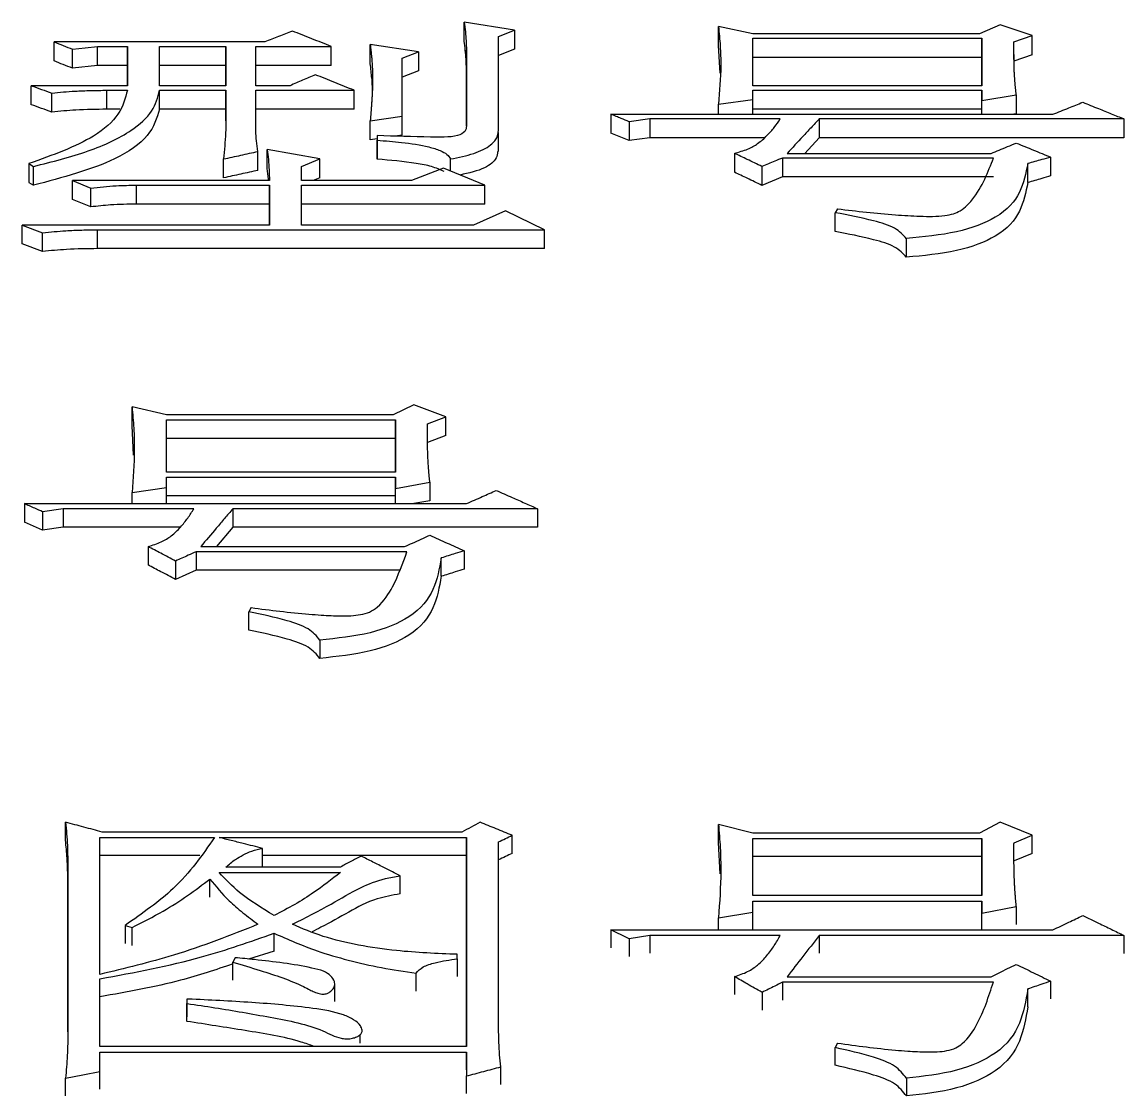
# Model space of a CAD drawing. Header units: millimetres. Extents: x 2063 to 4500, y 825 to 2548.
# Drawn here: x 2682.68 to 2687.88, y 2309.87 to 2314.94 of the extents above; entities that cross this region are included whole.
import ezdxf

# ---------------------------------------------------------------- set-up
doc = ezdxf.new("R2010")
doc.units = ezdxf.units.MM

msp = doc.modelspace()

# ---------------------------------------------------------------- linework, layer by layer
at = {"color": 7, "linetype": 'Continuous', "lineweight": 25}
for p, q in [((2685.0049, 2314.8988), (2684.767, 2314.9371)), ((2684.767, 2314.847), (2684.767, 2314.9371)), ((2684.9292, 2314.8689), (2685.0049, 2314.8988)), ((2685.0049, 2314.8988), (2685.0049, 2314.8087)), ((2685.9677, 2314.8257), (2685.9677, 2314.9158)), ((2686.1299, 2314.8817), (2685.9677, 2314.9158)), ((2687.2982, 2314.9243), (2687.2008, 2314.8817)), ((2687.4496, 2314.8731), (2687.2982, 2314.9243)), ((2683.8258, 2314.8433), (2682.8307, 2314.8433)), ((2682.8307, 2314.7533), (2682.8307, 2314.8433)), ((2684.9292, 2314.4362), (2684.9292, 2314.8689)), ((2687.2008, 2314.8817), (2686.1299, 2314.8817)), ((2686.1299, 2314.8603), (2687.2117, 2314.8603)), ((2686.1299, 2314.6366), (2686.1299, 2314.8603)), ((2687.2117, 2314.8603), (2687.2117, 2314.6366)), ((2687.2117, 2314.7703), (2687.2117, 2314.8603)), ((2687.3631, 2314.8432), (2687.4496, 2314.8731)), ((2687.3631, 2314.8239), (2687.3631, 2314.8432)), ((2687.4496, 2314.7831), (2687.4496, 2314.8731)), ((2682.9172, 2314.7191), (2682.9172, 2314.809)), ((2683.0362, 2314.8219), (2683.1768, 2314.8219)), ((2683.0362, 2314.732), (2683.0362, 2314.8219)), ((2683.1768, 2314.8219), (2683.1768, 2314.6367)), ((2683.1768, 2314.732), (2683.1768, 2314.8219)), ((2683.3283, 2314.8219), (2683.642, 2314.8219)), ((2683.3283, 2314.6366), (2683.3283, 2314.8219)), ((2683.642, 2314.8219), (2683.642, 2314.6366)), ((2683.642, 2314.732), (2683.642, 2314.8219)), ((2683.7826, 2314.8219), (2684.1396, 2314.8219)), ((2683.7826, 2314.6366), (2683.7826, 2314.8219)), ((2684.1396, 2314.7319), (2684.1396, 2314.8219)), ((2684.3234, 2314.7405), (2684.3234, 2314.8304)), ((2684.5506, 2314.7961), (2684.3234, 2314.8304)), ((2684.4749, 2314.7661), (2684.5506, 2314.7961)), ((2684.5506, 2314.7961), (2684.5506, 2314.7062)), ((2684.7778, 2314.8047), (2684.7778, 2314.4449)), ((2684.7778, 2314.7148), (2684.7778, 2314.8047)), ((2685.0049, 2314.8087), (2684.9292, 2314.7789)), ((2685.9755, 2314.6965), (2685.9677, 2314.8257)), ((2687.2117, 2314.7703), (2686.1299, 2314.7704)), ((2687.2117, 2314.6366), (2687.2117, 2314.7703)), ((2687.4496, 2314.7831), (2687.3631, 2314.7532)), ((2683.0362, 2314.732), (2682.9172, 2314.7191)), ((2683.1768, 2314.732), (2683.0362, 2314.732)), ((2683.1768, 2314.6367), (2683.1768, 2314.732)), ((2683.642, 2314.732), (2683.3283, 2314.732)), ((2683.642, 2314.6366), (2683.642, 2314.732)), ((2684.1396, 2314.7319), (2683.7826, 2314.7319)), ((2684.5506, 2314.7062), (2684.4749, 2314.6762)), ((2684.7778, 2314.4449), (2684.7778, 2314.7148)), ((2683.1768, 2314.6367), (2682.7225, 2314.6367)), ((2682.7225, 2314.547), (2682.7225, 2314.6367)), ((2683.642, 2314.6366), (2683.3283, 2314.6366)), ((2683.9448, 2314.6366), (2683.7826, 2314.6366)), ((2687.2117, 2314.6366), (2686.1299, 2314.6366)), ((2682.8198, 2314.5123), (2682.8198, 2314.602)), ((2683.0795, 2314.615), (2683.1768, 2314.615)), ((2683.0795, 2314.5253), (2683.0795, 2314.615)), ((2683.3282, 2314.615), (2683.642, 2314.615)), ((2683.642, 2314.615), (2683.642, 2314.4712)), ((2683.642, 2314.5253), (2683.642, 2314.615)), ((2683.7826, 2314.615), (2684.2477, 2314.615)), ((2683.7826, 2314.4712), (2683.7826, 2314.615)), ((2684.2477, 2314.5253), (2684.2477, 2314.615)), ((2686.1299, 2314.6149), (2687.2117, 2314.6149)), ((2686.1299, 2314.5715), (2686.1299, 2314.6149)), ((2687.2117, 2314.6149), (2687.2117, 2314.5671)), ((2687.2117, 2314.5252), (2687.2117, 2314.6149)), ((2687.2117, 2314.5671), (2687.3739, 2314.5932)), ((2687.3739, 2314.5932), (2687.3739, 2314.5036)), ((2685.9677, 2314.5497), (2686.1299, 2314.5715)), ((2685.9677, 2314.5018), (2685.9677, 2314.5497)), ((2686.1299, 2314.5018), (2686.1299, 2314.5715)), ((2687.2117, 2314.5017), (2687.2117, 2314.5671)), ((2683.1411, 2314.5253), (2683.0795, 2314.5253)), ((2683.642, 2314.5253), (2683.3282, 2314.5253)), ((2683.642, 2314.4711), (2683.642, 2314.5253)), ((2684.2477, 2314.5253), (2683.7826, 2314.5253)), ((2684.3235, 2314.4712), (2684.4749, 2314.4931)), ((2684.4749, 2314.4036), (2684.4749, 2314.4931)), ((2685.4593, 2314.5018), (2687.547, 2314.5017)), ((2685.4593, 2314.5018), (2685.4593, 2314.4123)), ((2685.6432, 2314.4799), (2685.5458, 2314.4668)), ((2686.2597, 2314.4799), (2685.6432, 2314.4799)), ((2685.6432, 2314.4799), (2685.6432, 2314.3905)), ((2687.2117, 2314.5252), (2686.1299, 2314.5253)), ((2687.8823, 2314.4799), (2686.4436, 2314.4799)), ((2686.4436, 2314.4799), (2686.4436, 2314.3904)), ((2687.2117, 2314.5017), (2687.2117, 2314.5252)), ((2687.3739, 2314.5036), (2687.3626, 2314.5017)), ((2687.8823, 2314.4799), (2687.8823, 2314.3904)), ((2684.3235, 2314.3818), (2684.3235, 2314.4712)), ((2685.5458, 2314.4668), (2685.5458, 2314.3774)), ((2684.3559, 2314.3864), (2684.3235, 2314.3818)), ((2684.3559, 2314.4011), (2684.3559, 2314.3791)), ((2684.3559, 2314.4011), (2684.3559, 2314.3117)), ((2684.3559, 2314.2898), (2684.3559, 2314.3791)), ((2684.4749, 2314.4036), (2684.4415, 2314.3988)), ((2684.9287, 2314.3256), (2684.9287, 2314.415)), ((2685.5458, 2314.3774), (2685.4593, 2314.4123)), ((2685.6432, 2314.3905), (2685.5458, 2314.3774)), ((2686.1842, 2314.3904), (2685.6432, 2314.3905)), ((2686.4436, 2314.3904), (2686.3755, 2314.3174)), ((2687.8823, 2314.3904), (2686.4436, 2314.3904)), ((2683.7934, 2314.237), (2683.7934, 2314.3263)), ((2684.0855, 2314.2909), (2683.8367, 2314.3351)), ((2683.8367, 2314.2458), (2683.8367, 2314.3351)), ((2682.7117, 2314.2689), (2682.7333, 2314.2556)), ((2682.7117, 2314.2689), (2682.7117, 2314.1797)), ((2683.6311, 2314.2017), (2683.6311, 2314.291)), ((2683.9989, 2314.2556), (2684.0855, 2314.2909)), ((2684.0855, 2314.2017), (2684.0855, 2314.2909)), ((2684.7021, 2314.2334), (2684.7021, 2314.2909)), ((2686.0434, 2314.3174), (2686.0434, 2314.2281)), ((2687.2658, 2314.2953), (2686.2706, 2314.2953)), ((2686.2706, 2314.2953), (2686.2706, 2314.2061)), ((2686.2922, 2314.3174), (2687.2549, 2314.3174)), ((2687.428, 2314.1796), (2687.428, 2314.2688)), ((2687.5362, 2314.2997), (2687.5362, 2314.2105)), ((2683.9989, 2314.189), (2683.9989, 2314.2556)), ((2684.6696, 2314.2467), (2684.5182, 2314.189)), ((2684.8643, 2314.1667), (2684.6696, 2314.2467)), ((2686.1732, 2314.2555), (2686.1732, 2314.1663)), ((2682.9172, 2314.189), (2683.0037, 2314.1534)), ((2683.8475, 2314.189), (2682.9172, 2314.189)), ((2682.9172, 2314.0999), (2682.9172, 2314.189)), ((2683.2201, 2314.1668), (2683.8475, 2314.1668)), ((2683.2201, 2314.0777), (2683.2201, 2314.1668)), ((2683.8475, 2314.1668), (2683.8475, 2313.9788)), ((2683.8475, 2314.0777), (2683.8475, 2314.1668)), ((2684.5182, 2314.189), (2683.9989, 2314.189)), ((2683.9989, 2314.1668), (2684.8643, 2314.1667)), ((2683.9989, 2313.9788), (2683.9989, 2314.1668)), ((2684.0855, 2314.2017), (2684.0543, 2314.189)), ((2684.8643, 2314.0777), (2684.8643, 2314.1667)), ((2686.2706, 2314.2061), (2686.1732, 2314.1663)), ((2687.2658, 2314.2061), (2686.2706, 2314.2061)), ((2683.0037, 2314.0644), (2683.0037, 2314.1534)), ((2683.0037, 2314.0644), (2682.9172, 2314.0999)), ((2683.8475, 2314.0777), (2683.2201, 2314.0777)), ((2683.8475, 2313.9788), (2683.8475, 2314.0777)), ((2684.8643, 2314.0777), (2683.9989, 2314.0777)), ((2684.9617, 2314.0462), (2684.8102, 2313.9788)), ((2685.1456, 2313.9563), (2684.9617, 2314.0462)), ((2686.5302, 2314.0551), (2686.5194, 2314.0372)), ((2686.5194, 2313.9483), (2686.5194, 2314.0372)), ((2682.6792, 2313.89), (2682.6792, 2313.9789)), ((2682.6792, 2313.9789), (2682.7766, 2313.9429)), ((2683.8475, 2313.9788), (2682.6792, 2313.9789)), ((2683.0362, 2313.8676), (2683.0362, 2313.9564)), ((2683.0362, 2313.9564), (2685.1456, 2313.9563)), ((2684.8102, 2313.9788), (2683.9989, 2313.9788)), ((2685.1456, 2313.8675), (2685.1456, 2313.9563)), ((2682.7766, 2313.8541), (2682.7766, 2313.9429)), ((2686.8547, 2313.9157), (2686.8547, 2313.827)), ((2682.7766, 2313.8541), (2682.6792, 2313.89)), ((2685.1456, 2313.8675), (2683.0362, 2313.8676)), ((2684.529, 2313.1299), (2684.4316, 2313.0828)), ((2684.6804, 2313.0734), (2684.529, 2313.1299)), ((2683.1985, 2313.0328), (2683.1985, 2313.1205)), ((2683.3607, 2313.0828), (2683.1985, 2313.1205)), ((2684.4316, 2313.0828), (2683.3607, 2313.0828)), ((2684.5939, 2313.0404), (2684.6804, 2313.0734)), ((2684.6804, 2312.9857), (2684.6804, 2313.0734)), ((2683.2061, 2312.8935), (2683.1985, 2313.0328)), ((2683.3607, 2313.0593), (2684.4425, 2313.0592)), ((2683.3607, 2312.8125), (2683.3607, 2313.0593)), ((2684.4425, 2313.0592), (2684.4425, 2312.8125)), ((2684.4425, 2312.9716), (2684.4425, 2313.0592)), ((2684.4425, 2312.9716), (2683.3607, 2312.9716)), ((2684.4425, 2312.8125), (2684.4425, 2312.9716)), ((2684.6804, 2312.9857), (2684.5939, 2312.9528)), ((2684.4425, 2312.8125), (2683.3607, 2312.8125)), ((2683.3607, 2312.7886), (2684.4425, 2312.7886)), ((2683.3607, 2312.7408), (2683.3607, 2312.7886)), ((2684.4425, 2312.7886), (2684.4425, 2312.736)), ((2684.4425, 2312.7013), (2684.4425, 2312.7886)), ((2684.4425, 2312.736), (2684.6047, 2312.7647)), ((2684.6047, 2312.7647), (2684.6047, 2312.6774)), ((2683.1985, 2312.7168), (2683.3607, 2312.7408)), ((2683.1985, 2312.664), (2683.1985, 2312.7168)), ((2683.3607, 2312.664), (2683.3607, 2312.7408)), ((2684.4425, 2312.664), (2684.4425, 2312.736)), ((2682.6901, 2312.664), (2684.7778, 2312.664)), ((2682.6901, 2312.664), (2682.6901, 2312.5769)), ((2684.4425, 2312.7013), (2683.3607, 2312.7013)), ((2684.4425, 2312.664), (2684.4425, 2312.7013)), ((2684.6047, 2312.6774), (2684.5286, 2312.664)), ((2682.874, 2312.64), (2682.7766, 2312.6255)), ((2682.7766, 2312.6255), (2682.7766, 2312.5385)), ((2683.4905, 2312.64), (2682.874, 2312.64)), ((2682.874, 2312.64), (2682.874, 2312.5529)), ((2685.1131, 2312.6399), (2683.6744, 2312.6399)), ((2683.6744, 2312.6399), (2683.6744, 2312.5529)), ((2685.1131, 2312.6399), (2685.1131, 2312.5528)), ((2682.7766, 2312.5385), (2682.6901, 2312.5769)), ((2682.874, 2312.5529), (2682.7766, 2312.5385)), ((2683.4271, 2312.5529), (2682.874, 2312.5529)), ((2683.6744, 2312.5529), (2683.5967, 2312.4611)), ((2685.1131, 2312.5528), (2683.6744, 2312.5529)), ((2683.2742, 2312.4612), (2683.2742, 2312.3743)), ((2683.523, 2312.4611), (2684.4857, 2312.4611)), ((2683.404, 2312.3931), (2683.404, 2312.3063)), ((2684.4966, 2312.4368), (2683.5014, 2312.4369)), ((2683.5014, 2312.4369), (2683.5014, 2312.35)), ((2684.6588, 2312.3209), (2684.6588, 2312.4077)), ((2684.767, 2312.4417), (2684.767, 2312.3549)), ((2683.5014, 2312.35), (2683.404, 2312.3063)), ((2684.4608, 2312.35), (2683.5014, 2312.35)), ((2683.761, 2312.1729), (2683.7502, 2312.1533)), ((2683.7502, 2312.0668), (2683.7502, 2312.1533)), ((2684.0855, 2312.02), (2684.0855, 2311.9337)), ((2682.8848, 2311.0749), (2682.8848, 2311.1601)), ((2685.9677, 2311.0646), (2685.9677, 2311.1497)), ((2686.13, 2311.1086), (2685.9677, 2311.1497)), ((2687.2983, 2311.16), (2687.2009, 2311.1086)), ((2687.4497, 2311.0983), (2687.2983, 2311.16)), ((2684.7562, 2311.1138), (2683.0579, 2311.1138)), ((2684.9942, 2311.0133), (2684.9942, 2311.0984)), ((2687.2009, 2311.1086), (2686.13, 2311.1086)), ((2687.3632, 2311.0623), (2687.4497, 2311.0983)), ((2687.4497, 2311.0132), (2687.4497, 2311.0983)), ((2683.0471, 2311.0881), (2683.588, 2311.0881)), ((2683.0471, 2310.4418), (2683.0471, 2311.0881)), ((2683.6096, 2311.0881), (2684.7778, 2311.0881)), ((2684.7778, 2311.0881), (2684.7778, 2310.1018)), ((2684.7778, 2311.003), (2684.7778, 2311.0881)), ((2684.9293, 2310.1978), (2684.9293, 2311.0675)), ((2685.9752, 2310.916), (2685.9677, 2311.0646)), ((2686.13, 2311.0829), (2687.2117, 2311.0829)), ((2686.13, 2310.8138), (2686.13, 2311.0829)), ((2687.2117, 2311.0829), (2687.2117, 2310.8137)), ((2687.2117, 2310.9978), (2687.2117, 2311.0829)), ((2683.519, 2311.003), (2683.0471, 2311.003)), ((2684.7778, 2311.003), (2683.8151, 2311.003)), ((2684.7778, 2310.1018), (2684.7778, 2311.003)), ((2687.2117, 2310.9978), (2686.13, 2310.9978)), ((2687.2117, 2310.8137), (2687.2117, 2310.9978)), ((2687.4497, 2311.0132), (2687.3632, 2310.9772)), ((2682.8956, 2310.9643), (2682.8956, 2310.1712)), ((2682.8956, 2310.8794), (2682.8956, 2310.9643)), ((2684.1829, 2310.9487), (2683.642, 2310.9487)), ((2683.5663, 2310.8069), (2683.5663, 2310.8917)), ((2683.6096, 2310.9228), (2684.1829, 2310.9228)), ((2684.4644, 2310.8223), (2684.4644, 2310.9071)), ((2682.8956, 2310.1711), (2682.8956, 2310.8794)), ((2687.2117, 2310.8137), (2686.13, 2310.8138)), ((2686.13, 2310.7877), (2687.2117, 2310.7877)), ((2686.13, 2310.7356), (2686.13, 2310.7877)), ((2687.2117, 2310.7877), (2687.2117, 2310.7304)), ((2687.2117, 2310.7031), (2687.2117, 2310.7877)), ((2685.9677, 2310.7095), (2686.13, 2310.7356)), ((2686.13, 2310.652), (2686.13, 2310.7356)), ((2687.2117, 2310.7304), (2687.374, 2310.7617)), ((2687.2117, 2310.6519), (2687.2117, 2310.7304)), ((2687.374, 2310.7617), (2687.374, 2310.6771)), ((2685.9677, 2310.652), (2685.9677, 2310.7095)), ((2683.166, 2310.673), (2683.1985, 2310.6625)), ((2683.166, 2310.673), (2683.166, 2310.5884)), ((2683.1985, 2310.578), (2683.1985, 2310.6625)), ((2683.8691, 2310.5519), (2683.8691, 2310.6364)), ((2685.4593, 2310.652), (2687.5471, 2310.6519)), ((2685.4593, 2310.652), (2685.4593, 2310.5675)), ((2685.6432, 2310.6258), (2685.5459, 2310.6101)), ((2686.2598, 2310.6258), (2685.6432, 2310.6258)), ((2685.6432, 2310.6258), (2685.6432, 2310.5414)), ((2687.8824, 2310.6257), (2686.4437, 2310.6258)), ((2686.4437, 2310.6258), (2686.4437, 2310.5414)), ((2687.8824, 2310.6257), (2687.8824, 2310.5413)), ((2685.5459, 2310.6101), (2685.5459, 2310.5257)), ((2683.6853, 2310.5208), (2683.6745, 2310.4997)), ((2683.8691, 2310.5519), (2683.7488, 2310.5143)), ((2684.7346, 2310.5155), (2684.7346, 2310.5366)), ((2684.7346, 2310.5155), (2684.7346, 2310.4312)), ((2683.0471, 2310.1018), (2683.0471, 2310.4207)), ((2684.5399, 2310.3629), (2684.5399, 2310.447)), ((2686.0434, 2310.4312), (2686.0434, 2310.3469)), ((2686.2923, 2310.4311), (2687.255, 2310.4311)), ((2684.1561, 2310.3135), (2684.1561, 2310.3981)), ((2687.2658, 2310.4047), (2686.2706, 2310.4047)), ((2686.2706, 2310.4047), (2686.2706, 2310.3206)), ((2687.4281, 2310.2888), (2687.4281, 2310.373)), ((2687.5362, 2310.41), (2687.5362, 2310.3259)), ((2683.4581, 2310.3253), (2683.4581, 2310.2414)), ((2683.4581, 2310.3253), (2683.4581, 2310.3043)), ((2686.1733, 2310.3571), (2686.1733, 2310.2731)), ((2683.4581, 2310.2203), (2683.4581, 2310.3044)), ((2684.2755, 2310.1166), (2684.2755, 2310.1583)), ((2684.2756, 2310.1998), (2684.2756, 2310.2008)), ((2686.5302, 2310.1178), (2686.5194, 2310.0964)), ((2684.7778, 2310.1018), (2683.0471, 2310.1018)), ((2683.0471, 2310.0751), (2684.7778, 2310.0751)), ((2683.0471, 2309.984), (2683.0471, 2310.0751)), ((2684.7778, 2309.9914), (2684.7778, 2310.0751)), ((2684.7778, 2310.0751), (2684.7778, 2309.9625)), ((2686.5194, 2310.0127), (2686.5194, 2310.0964)), ((2684.9401, 2309.9219), (2684.9401, 2310.0054)), ((2682.8848, 2309.8683), (2682.8848, 2309.9518)), ((2683.0471, 2309.9005), (2683.0471, 2309.984)), ((2684.7778, 2309.879), (2684.7778, 2309.9625)), ((2686.8548, 2309.9517), (2686.8548, 2309.8681))]:
    msp.add_line(p, q, dxfattribs=at)
at = {"color": 7, "linetype": 'Continuous', "lineweight": 25, "flags": 128}
for points in [[(2682.9172, 2314.809), (2682.9767, 2314.8155), (2683.0362, 2314.8219)], [(2683.3282, 2314.5253), (2683.3282, 2314.5572), (2683.3282, 2314.615)], [(2682.7333, 2314.1664), (2682.7333, 2314.1995), (2682.7333, 2314.2275), (2682.7333, 2314.2556)], [(2682.7117, 2314.1797), (2682.7225, 2314.173), (2682.7333, 2314.1664)], [(2683.8151, 2310.9516), (2683.8151, 2310.9941), (2683.8151, 2311.0366)], [(2683.6745, 2310.4154), (2683.6745, 2310.4502), (2683.6745, 2310.475), (2683.6745, 2310.4997)], [(2682.8848, 2309.9518), (2682.9659, 2309.9679), (2683.0471, 2309.984)]]:
    msp.add_lwpolyline(points, dxfattribs=at)
at = {"color": 7, "linetype": 'Continuous', "lineweight": 25}
for points, knots in [([(2683.9557, 2314.8945), (2683.934, 2314.886), (2683.8908, 2314.8689), (2683.8475, 2314.8518), (2683.8258, 2314.8433)], [0, 0, 0, 0, 0.499996, 1, 1, 1, 1]), ([(2684.1396, 2314.8219), (2684.1089, 2314.834), (2684.0476, 2314.8583), (2683.9863, 2314.8824), (2683.9557, 2314.8945)], [0, 0, 0, 0, 0.5, 1, 1, 1, 1]), ([(2684.767, 2314.9371), (2684.769, 2314.9217), (2684.7731, 2314.8921), (2684.7763, 2314.8479), (2684.7773, 2314.8191), (2684.7778, 2314.8047)], [0, 0, 0, 0, 0.349386, 0.674644, 1, 1, 1, 1]), ([(2685.9677, 2314.9158), (2685.9707, 2314.8853), (2685.9768, 2314.8244), (2685.9808, 2314.7027), (2685.9729, 2314.6107), (2685.9677, 2314.5497)], [0, 0, 0, 0, 0.252085, 0.504198, 1, 1, 1, 1]), ([(2682.8307, 2314.8433), (2682.8451, 2314.8376), (2682.8739, 2314.8262), (2682.9028, 2314.8148), (2682.9172, 2314.809)], [0, 0, 0, 0, 0.4999989, 1, 1, 1, 1]), ([(2684.7778, 2314.7148), (2684.7772, 2314.7303), (2684.7762, 2314.7601), (2684.7728, 2314.8042), (2684.7689, 2314.8328), (2684.767, 2314.847)], [0, 0, 0, 0, 0.349838, 0.674851, 1, 1, 1, 1]), ([(2687.3739, 2314.5932), (2687.3737, 2314.5953), (2687.3733, 2314.5994), (2687.3726, 2314.6056), (2687.3719, 2314.6119), (2687.3713, 2314.6181), (2687.3707, 2314.6243), (2687.37, 2314.6305), (2687.3695, 2314.6357), (2687.369, 2314.6409), (2687.3686, 2314.646), (2687.368, 2314.6522), (2687.3673, 2314.6605), (2687.3667, 2314.6688), (2687.3661, 2314.6771), (2687.3657, 2314.6833), (2687.3653, 2314.6915), (2687.3648, 2314.6998), (2687.3645, 2314.708), (2687.3642, 2314.7142), (2687.3639, 2314.7225), (2687.3637, 2314.7307), (2687.3635, 2314.739), (2687.3633, 2314.7472), (2687.3632, 2314.7554), (2687.3631, 2314.7637), (2687.363, 2314.7698), (2687.363, 2314.776), (2687.363, 2314.7822), (2687.3629, 2314.7873), (2687.3629, 2314.7914), (2687.3629, 2314.7955), (2687.3629, 2314.7996), (2687.3629, 2314.8037), (2687.3629, 2314.8068), (2687.363, 2314.8099), (2687.363, 2314.814), (2687.363, 2314.8181), (2687.363, 2314.8222), (2687.363, 2314.8263), (2687.363, 2314.8304), (2687.3631, 2314.8345), (2687.3631, 2314.8384), (2687.3631, 2314.8413), (2687.3631, 2314.8432)], [0, 0, 0, 0, 0.024742, 0.049483, 0.074225, 0.098967, 0.123709, 0.14845, 0.173192, 0.185563, 0.210305, 0.235047, 0.259788, 0.309272, 0.334014, 0.358756, 0.383497, 0.432981, 0.457723, 0.482464, 0.507206, 0.55669, 0.581432, 0.606173, 0.655657, 0.680399, 0.70514, 0.729882, 0.754624, 0.779366, 0.791736, 0.804107, 0.828849, 0.84122, 0.853591, 0.865962, 0.878333, 0.903074, 0.915445, 0.927816, 0.952558, 0.964929, 0.9773, 1, 1, 1, 1]), ([(2684.3234, 2314.8304), (2684.3238, 2314.8276), (2684.3244, 2314.822), (2684.3254, 2314.8136), (2684.3263, 2314.8052), (2684.3272, 2314.7968), (2684.3281, 2314.7884), (2684.329, 2314.78), (2684.3297, 2314.773), (2684.3303, 2314.766), (2684.3309, 2314.759), (2684.3323, 2314.7421), (2684.3344, 2314.7055), (2684.3348, 2314.6603), (2684.3336, 2314.6207), (2684.3327, 2314.6008), (2684.3321, 2314.5895), (2684.3315, 2314.5781), (2684.3307, 2314.5639), (2684.3297, 2314.5497), (2684.3288, 2314.5383), (2684.3281, 2314.5298), (2684.3275, 2314.5212), (2684.3269, 2314.5141), (2684.3265, 2314.5084), (2684.3262, 2314.5041), (2684.3258, 2314.4998), (2684.3255, 2314.4955), (2684.3252, 2314.4913), (2684.3248, 2314.487), (2684.3245, 2314.4827), (2684.3242, 2314.4791), (2684.3238, 2314.4753), (2684.3236, 2314.4729), (2684.3235, 2314.4712)], [0, 0, 0, 0, 0.023618, 0.047236, 0.070855, 0.094473, 0.118091, 0.141709, 0.165327, 0.177136, 0.200755, 0.224373, 0.318848, 0.507812, 0.602286, 0.649522, 0.67314, 0.696758, 0.743995, 0.791231, 0.81485, 0.838468, 0.862086, 0.885704, 0.897513, 0.909322, 0.921131, 0.932941, 0.94475, 0.956559, 0.968368, 0.980177, 0.986081, 1, 1, 1, 1]), ([(2687.3658, 2314.6822), (2687.365, 2314.6998), (2687.3631, 2314.7397), (2687.3631, 2314.7945), (2687.3631, 2314.8251)], [0, 0, 0, 0, 0.441321, 1, 1, 1, 1]), ([(2682.9172, 2314.7191), (2682.9028, 2314.7248), (2682.8739, 2314.7363), (2682.8451, 2314.7476), (2682.8307, 2314.7533)], [0, 0, 0, 0, 0.500003, 1, 1, 1, 1]), ([(2684.3308, 2314.6707), (2684.3308, 2314.6709), (2684.3291, 2314.6943), (2684.3263, 2314.7175), (2684.3234, 2314.7405)], [0, 0, 0, 0, 0.008247, 1, 1, 1, 1]), ([(2684.4749, 2314.4931), (2684.4749, 2314.534), (2684.4749, 2314.6256), (2684.4749, 2314.7161), (2684.4749, 2314.7661)], [0, 0, 0, 0, 0.4472261, 1, 1, 1, 1]), ([(2684.0638, 2314.6885), (2684.044, 2314.6799), (2684.0043, 2314.6626), (2683.9647, 2314.6453), (2683.9448, 2314.6366)], [0, 0, 0, 0, 0.499996, 1, 1, 1, 1]), ([(2684.2477, 2314.615), (2684.2171, 2314.6272), (2684.1558, 2314.6518), (2684.0945, 2314.6763), (2684.0638, 2314.6885)], [0, 0, 0, 0, 0.5, 1, 1, 1, 1]), ([(2684.3298, 2314.6829), (2684.3298, 2314.6829), (2684.3297, 2314.6839), (2684.3325, 2314.6231), (2684.3326, 2314.6052), (2684.3326, 2314.6024)], [0, 0, 0, 0, 0.007849, 0.849098, 1, 1, 1, 1]), ([(2682.7225, 2314.6367), (2682.7387, 2314.6309), (2682.7712, 2314.6193), (2682.8036, 2314.6078), (2682.8198, 2314.602)], [0, 0, 0, 0, 0.499998, 1, 1, 1, 1]), ([(2683.1768, 2314.615), (2683.1668, 2314.5772), (2683.1466, 2314.5011), (2683.0029, 2314.3728), (2682.8229, 2314.3086), (2682.7117, 2314.2689)], [0, 0, 0, 0, 0.273464, 0.551009, 1, 1, 1, 1]), ([(2682.7333, 2314.2556), (2682.8224, 2314.2779), (2682.9981, 2314.3221), (2683.1911, 2314.4137), (2683.3035, 2314.5153), (2683.32, 2314.5819), (2683.3282, 2314.615)], [0, 0, 0, 0, 0.289657, 0.571456, 0.787204, 1, 1, 1, 1]), ([(2682.8198, 2314.602), (2682.8563, 2314.6054), (2682.9172, 2314.611), (2683.0043, 2314.6144), (2683.0544, 2314.6148), (2683.0795, 2314.615)], [0, 0, 0, 0, 0.426096, 0.71242, 1, 1, 1, 1]), ([(2684.3326, 2314.6134), (2684.3325, 2314.6094), (2684.3323, 2314.5969), (2684.331, 2314.5725), (2684.3301, 2314.5559)], [0, 0, 0, 0, 0.322479, 1, 1, 1, 1]), ([(2682.8198, 2314.5123), (2682.8036, 2314.5181), (2682.7712, 2314.5297), (2682.7387, 2314.5412), (2682.7225, 2314.547)], [0, 0, 0, 0, 0.500004, 1, 1, 1, 1]), ([(2687.547, 2314.5017), (2687.5595, 2314.5068), (2687.5845, 2314.5168), (2687.6313, 2314.5357), (2687.6657, 2314.5496), (2687.6876, 2314.5584)], [0, 0, 0, 0, 0.266245, 0.532491, 1, 1, 1, 1]), ([(2687.6876, 2314.5584), (2687.7126, 2314.5484), (2687.7575, 2314.5303), (2687.8224, 2314.5041), (2687.8624, 2314.488), (2687.8823, 2314.4799)], [0, 0, 0, 0, 0.384573, 0.692287, 1, 1, 1, 1]), ([(2683.3282, 2314.5253), (2683.3157, 2314.4833), (2683.2904, 2314.3982), (2683.093, 2314.262), (2682.8709, 2314.203), (2682.7333, 2314.1664)], [0, 0, 0, 0, 0.27123, 0.548484, 1, 1, 1, 1]), ([(2683.0795, 2314.5253), (2683.0304, 2314.5248), (2682.943, 2314.5238), (2682.8574, 2314.5158), (2682.8198, 2314.5123)], [0, 0, 0, 0, 0.560746, 1, 1, 1, 1]), ([(2685.5458, 2314.4668), (2685.5335, 2314.4718), (2685.5129, 2314.4801), (2685.484, 2314.4918), (2685.4675, 2314.4985), (2685.4593, 2314.5018)], [0, 0, 0, 0, 0.42836, 0.71418, 1, 1, 1, 1]), ([(2686.0434, 2314.3174), (2686.065, 2314.3236), (2686.1078, 2314.3357), (2686.1584, 2314.3654), (2686.1977, 2314.4006), (2686.2323, 2314.4399), (2686.2506, 2314.4666), (2686.2597, 2314.4799)], [0, 0, 0, 0, 0.176065, 0.348002, 0.566634, 0.783694, 1, 1, 1, 1]), ([(2686.4436, 2314.4799), (2686.4307, 2314.466), (2686.4047, 2314.4383), (2686.3542, 2314.3842), (2686.3167, 2314.3438), (2686.2922, 2314.3174)], [0, 0, 0, 0, 0.257226, 0.514452, 1, 1, 1, 1]), ([(2683.642, 2314.4712), (2683.6415, 2314.452), (2683.6407, 2314.4124), (2683.6361, 2314.3523), (2683.6328, 2314.3114), (2683.6311, 2314.291)], [0, 0, 0, 0, 0.321579, 0.660777, 1, 1, 1, 1]), ([(2683.7934, 2314.3263), (2683.7908, 2314.3428), (2683.7856, 2314.3753), (2683.7831, 2314.4236), (2683.7828, 2314.4554), (2683.7826, 2314.4712)], [0, 0, 0, 0, 0.341779, 0.670798, 1, 1, 1, 1]), ([(2684.7778, 2314.4449), (2684.7769, 2314.4367), (2684.7752, 2314.4201), (2684.7365, 2314.3973), (2684.6718, 2314.3933), (2684.5459, 2314.3951), (2684.44, 2314.3984), (2684.3559, 2314.4011)], [0, 0, 0, 0, 0.110716, 0.223974, 0.35482, 0.487804, 1, 1, 1, 1]), ([(2684.7021, 2314.2909), (2684.7402, 2314.2985), (2684.8152, 2314.3134), (2684.8931, 2314.3519), (2684.9285, 2314.3952), (2684.929, 2314.4226), (2684.9292, 2314.4362)], [0, 0, 0, 0, 0.291536, 0.572529, 0.787239, 1, 1, 1, 1]), ([(2684.3559, 2314.3791), (2684.3946, 2314.3761), (2684.4783, 2314.3696), (2684.5814, 2314.3541), (2684.6516, 2314.3327), (2684.6894, 2314.3133), (2684.6978, 2314.2984), (2684.7021, 2314.2909)], [0, 0, 0, 0, 0.279047, 0.604417, 0.761098, 0.879545, 1, 1, 1, 1]), ([(2683.6311, 2314.291), (2683.6582, 2314.2968), (2683.7123, 2314.3086), (2683.7664, 2314.3204), (2683.7934, 2314.3263)], [0, 0, 0, 0, 0.4999993, 1, 1, 1, 1]), ([(2683.8367, 2314.3351), (2683.8387, 2314.3196), (2683.8429, 2314.2875), (2683.8461, 2314.2388), (2683.847, 2314.2056), (2683.8475, 2314.189)], [0, 0, 0, 0, 0.3204463, 0.660167, 1, 1, 1, 1]), ([(2684.9244, 2314.3257), (2684.9234, 2314.3156), (2684.9206, 2314.2879), (2684.8664, 2314.2421), (2684.7889, 2314.2245), (2684.747, 2314.2149)], [0, 0, 0, 0, 0.210203, 0.572203, 1, 1, 1, 1]), ([(2687.2549, 2314.3174), (2687.2674, 2314.3225), (2687.2935, 2314.3331), (2687.3332, 2314.3493), (2687.3603, 2314.3603), (2687.3739, 2314.3658)], [0, 0, 0, 0, 0.314653, 0.657326, 1, 1, 1, 1]), ([(2687.3739, 2314.3658), (2687.401, 2314.3548), (2687.4551, 2314.3328), (2687.5092, 2314.3107), (2687.5362, 2314.2997)], [0, 0, 0, 0, 0.499999, 1, 1, 1, 1]), ([(2684.3559, 2314.3117), (2684.3559, 2314.3076), (2684.3559, 2314.3003), (2684.3559, 2314.293), (2684.3559, 2314.2898)], [0, 0, 0, 0, 0.56, 1, 1, 1, 1]), ([(2684.6722, 2314.2322), (2684.6533, 2314.2403), (2684.615, 2314.2566), (2684.5067, 2314.2772), (2684.4183, 2314.2846), (2684.3559, 2314.2898)], [0, 0, 0, 0, 0.223203, 0.452536, 1, 1, 1, 1]), ([(2686.1732, 2314.2555), (2686.1616, 2314.261), (2686.1385, 2314.2721), (2686.0952, 2314.2927), (2686.0635, 2314.3078), (2686.0434, 2314.3174)], [0, 0, 0, 0, 0.267463, 0.534927, 1, 1, 1, 1]), ([(2686.2706, 2314.2953), (2686.2581, 2314.2902), (2686.2356, 2314.281), (2686.2032, 2314.2678), (2686.1832, 2314.2596), (2686.1732, 2314.2555)], [0, 0, 0, 0, 0.384577, 0.692288, 1, 1, 1, 1]), ([(2686.5302, 2314.0551), (2686.621, 2314.0445), (2686.7496, 2314.0294), (2686.9193, 2314.0198), (2687.0142, 2314.0186), (2687.0788, 2314.031), (2687.1285, 2314.055), (2687.2088, 2314.1432), (2687.2408, 2314.2285), (2687.2658, 2314.2953)], [0, 0, 0, 0, 0.238484, 0.337767, 0.43778, 0.475122, 0.512592, 0.618725, 1, 1, 1, 1]), ([(2687.428, 2314.2688), (2687.4099, 2314.1766), (2687.3844, 2314.0467), (2687.0951, 2313.938), (2686.9361, 2313.9232), (2686.8547, 2313.9157)], [0, 0, 0, 0, 0.544628, 0.767125, 1, 1, 1, 1]), ([(2687.5362, 2314.2997), (2687.5221, 2314.2957), (2687.497, 2314.2885), (2687.461, 2314.2782), (2687.439, 2314.2719), (2687.428, 2314.2688)], [0, 0, 0, 0, 0.39043, 0.695215, 1, 1, 1, 1]), ([(2683.7934, 2314.237), (2683.7664, 2314.2311), (2683.7123, 2314.2194), (2683.6582, 2314.2076), (2683.6311, 2314.2017)], [0, 0, 0, 0, 0.5, 1, 1, 1, 1]), ([(2683.843, 2314.189), (2683.8429, 2314.1915), (2683.8416, 2314.2105), (2683.839, 2314.2294), (2683.8367, 2314.2458)], [0, 0, 0, 0, 0.130167, 1, 1, 1, 1]), ([(2686.1732, 2314.1663), (2686.1616, 2314.1718), (2686.1385, 2314.1829), (2686.0952, 2314.2035), (2686.0635, 2314.2186), (2686.0434, 2314.2281)], [0, 0, 0, 0, 0.267647, 0.535294, 1, 1, 1, 1]), ([(2683.0037, 2314.1534), (2683.0435, 2314.1579), (2683.1146, 2314.1658), (2683.1878, 2314.1665), (2683.2201, 2314.1668)], [0, 0, 0, 0, 0.558835, 1, 1, 1, 1]), ([(2687.428, 2314.1796), (2687.4099, 2314.0875), (2687.3843, 2313.9577), (2687.0951, 2313.8492), (2686.9361, 2313.8345), (2686.8547, 2313.827)], [0, 0, 0, 0, 0.544404, 0.766963, 1, 1, 1, 1]), ([(2687.5362, 2314.2105), (2687.5221, 2314.2064), (2687.497, 2314.1993), (2687.461, 2314.189), (2687.439, 2314.1827), (2687.428, 2314.1796)], [0, 0, 0, 0, 0.390574, 0.695287, 1, 1, 1, 1]), ([(2683.2201, 2314.0777), (2683.179, 2314.0772), (2683.1058, 2314.0762), (2683.0349, 2314.068), (2683.0037, 2314.0644)], [0, 0, 0, 0, 0.561086, 1, 1, 1, 1]), ([(2686.8547, 2313.9157), (2686.8391, 2313.9328), (2686.8071, 2313.9679), (2686.6796, 2314.0066), (2686.5805, 2314.0255), (2686.5194, 2314.0372)], [0, 0, 0, 0, 0.267599, 0.548584, 1, 1, 1, 1]), ([(2682.7766, 2313.9429), (2682.813, 2313.9464), (2682.8739, 2313.9522), (2682.961, 2313.9558), (2683.0111, 2313.9562), (2683.0362, 2313.9564)], [0, 0, 0, 0, 0.426056, 0.7124, 1, 1, 1, 1]), ([(2686.8547, 2313.827), (2686.8391, 2313.844), (2686.807, 2313.8791), (2686.6796, 2313.9178), (2686.5805, 2313.9366), (2686.5194, 2313.9483)], [0, 0, 0, 0, 0.267465, 0.548457, 1, 1, 1, 1]), ([(2683.0362, 2313.8676), (2682.9872, 2313.867), (2682.8997, 2313.866), (2682.8142, 2313.8577), (2682.7766, 2313.8541)], [0, 0, 0, 0, 0.560746, 1, 1, 1, 1]), ([(2683.1985, 2313.1205), (2683.2015, 2313.0869), (2683.2076, 2313.0196), (2683.2116, 2312.8853), (2683.2037, 2312.784), (2683.1985, 2312.7168)], [0, 0, 0, 0, 0.2520851, 0.5041975, 1, 1, 1, 1]), ([(2684.6047, 2312.7647), (2684.6045, 2312.767), (2684.6041, 2312.7716), (2684.6034, 2312.7784), (2684.6027, 2312.7853), (2684.6021, 2312.7921), (2684.6015, 2312.799), (2684.6008, 2312.8058), (2684.6003, 2312.8115), (2684.5998, 2312.8172), (2684.5994, 2312.8229), (2684.5988, 2312.8298), (2684.5981, 2312.8389), (2684.5975, 2312.848), (2684.5969, 2312.8571), (2684.5965, 2312.864), (2684.5961, 2312.8731), (2684.5956, 2312.8822), (2684.5953, 2312.8913), (2684.595, 2312.8981), (2684.5947, 2312.9072), (2684.5945, 2312.9163), (2684.5943, 2312.9254), (2684.5941, 2312.9345), (2684.594, 2312.9435), (2684.5939, 2312.9526), (2684.5938, 2312.9594), (2684.5938, 2312.9662), (2684.5938, 2312.973), (2684.5937, 2312.9787), (2684.5937, 2312.9832), (2684.5937, 2312.9878), (2684.5937, 2312.9923), (2684.5937, 2312.9968), (2684.5937, 2313.0002), (2684.5938, 2313.0036), (2684.5938, 2313.0081), (2684.5938, 2313.0127), (2684.5938, 2313.0172), (2684.5938, 2313.0217), (2684.5938, 2313.0262), (2684.5939, 2313.0307), (2684.5939, 2313.0351), (2684.5939, 2313.0383), (2684.5939, 2313.0404)], [0, 0, 0, 0, 0.024742, 0.049483, 0.074225, 0.098967, 0.123709, 0.14845, 0.173192, 0.185563, 0.210305, 0.235047, 0.259788, 0.309272, 0.334014, 0.358756, 0.383497, 0.432981, 0.457723, 0.482464, 0.507206, 0.55669, 0.581431, 0.606173, 0.655657, 0.680399, 0.70514, 0.729882, 0.754624, 0.779366, 0.791736, 0.804107, 0.828849, 0.84122, 0.853591, 0.865962, 0.878333, 0.903074, 0.915445, 0.927816, 0.952558, 0.964929, 0.9773, 1, 1, 1, 1]), ([(2684.7778, 2312.664), (2684.7903, 2312.6695), (2684.8152, 2312.6806), (2684.8621, 2312.7014), (2684.8965, 2312.7167), (2684.9184, 2312.7264)], [0, 0, 0, 0, 0.2662451, 0.5324905, 1, 1, 1, 1]), ([(2684.9184, 2312.7264), (2684.9434, 2312.7153), (2684.9883, 2312.6954), (2685.0532, 2312.6666), (2685.0932, 2312.6488), (2685.1131, 2312.6399)], [0, 0, 0, 0, 0.384573, 0.692287, 1, 1, 1, 1]), ([(2682.7766, 2312.6255), (2682.7642, 2312.631), (2682.7436, 2312.6402), (2682.7148, 2312.653), (2682.6983, 2312.6604), (2682.6901, 2312.664)], [0, 0, 0, 0, 0.42836, 0.71418, 1, 1, 1, 1]), ([(2683.2742, 2312.4612), (2683.2958, 2312.4679), (2683.3386, 2312.4813), (2683.3892, 2312.5139), (2683.4285, 2312.5527), (2683.463, 2312.5959), (2683.4814, 2312.6253), (2683.4905, 2312.64)], [0, 0, 0, 0, 0.176065, 0.348002, 0.566634, 0.783694, 1, 1, 1, 1]), ([(2683.6744, 2312.6399), (2683.6615, 2312.6247), (2683.6355, 2312.5941), (2683.585, 2312.5346), (2683.5475, 2312.4902), (2683.523, 2312.4611)], [0, 0, 0, 0, 0.257226, 0.514452, 1, 1, 1, 1]), ([(2684.4857, 2312.4611), (2684.4982, 2312.4667), (2684.5243, 2312.4784), (2684.564, 2312.4962), (2684.5911, 2312.5084), (2684.6047, 2312.5144)], [0, 0, 0, 0, 0.314653, 0.657326, 1, 1, 1, 1]), ([(2684.6047, 2312.5144), (2684.6318, 2312.5023), (2684.6859, 2312.4781), (2684.7399, 2312.4538), (2684.767, 2312.4417)], [0, 0, 0, 0, 0.499999, 1, 1, 1, 1]), ([(2683.404, 2312.3931), (2683.3924, 2312.3992), (2683.3693, 2312.4113), (2683.326, 2312.434), (2683.2943, 2312.4506), (2683.2742, 2312.4612)], [0, 0, 0, 0, 0.267463, 0.534927, 1, 1, 1, 1]), ([(2683.5014, 2312.4369), (2683.4889, 2312.4313), (2683.4664, 2312.4212), (2683.434, 2312.4066), (2683.414, 2312.3976), (2683.404, 2312.3931)], [0, 0, 0, 0, 0.384577, 0.692287, 1, 1, 1, 1]), ([(2683.761, 2312.1729), (2683.8515, 2312.1613), (2683.961, 2312.1473), (2684.1035, 2312.1369), (2684.1846, 2312.1332), (2684.2648, 2312.1351), (2684.3248, 2312.152), (2684.3849, 2312.1959), (2684.4451, 2312.2929), (2684.4768, 2312.3816), (2684.4966, 2312.4368)], [0, 0, 0, 0, 0.23813, 0.287988, 0.366961, 0.446683, 0.487555, 0.537237, 0.712015, 1, 1, 1, 1]), ([(2684.6588, 2312.4077), (2684.6407, 2312.3064), (2684.6152, 2312.1637), (2684.3259, 2312.0444), (2684.1669, 2312.0283), (2684.0855, 2312.02)], [0, 0, 0, 0, 0.544628, 0.767125, 1, 1, 1, 1]), ([(2684.767, 2312.4417), (2684.7529, 2312.4373), (2684.7278, 2312.4294), (2684.6918, 2312.418), (2684.6698, 2312.4111), (2684.6588, 2312.4077)], [0, 0, 0, 0, 0.39043, 0.695215, 1, 1, 1, 1]), ([(2683.404, 2312.3063), (2683.3924, 2312.3124), (2683.3693, 2312.3245), (2683.326, 2312.3472), (2683.2943, 2312.3638), (2683.2742, 2312.3743)], [0, 0, 0, 0, 0.2676466, 0.5352935, 1, 1, 1, 1]), ([(2684.767, 2312.3549), (2684.7529, 2312.3504), (2684.7278, 2312.3426), (2684.6918, 2312.3312), (2684.6698, 2312.3243), (2684.6588, 2312.3209)], [0, 0, 0, 0, 0.390574, 0.695287, 1, 1, 1, 1]), ([(2684.6588, 2312.3209), (2684.6406, 2312.2197), (2684.6151, 2312.0772), (2684.3259, 2311.9581), (2684.1668, 2311.942), (2684.0855, 2311.9337)], [0, 0, 0, 0, 0.544404, 0.766963, 1, 1, 1, 1]), ([(2684.0855, 2312.02), (2684.0699, 2312.0388), (2684.0379, 2312.0772), (2683.9104, 2312.1198), (2683.8113, 2312.1405), (2683.7502, 2312.1533)], [0, 0, 0, 0, 0.267599, 0.548584, 1, 1, 1, 1]), ([(2684.0855, 2311.9337), (2684.0699, 2311.9525), (2684.0378, 2311.9909), (2683.9104, 2312.0334), (2683.8113, 2312.0541), (2683.7502, 2312.0668)], [0, 0, 0, 0, 0.267465, 0.548457, 1, 1, 1, 1]), ([(2682.8848, 2311.1601), (2682.8865, 2311.1418), (2682.8901, 2311.1052), (2682.894, 2311.0399), (2682.895, 2310.9929), (2682.8956, 2310.9643)], [0, 0, 0, 0, 0.281466, 0.562942, 1, 1, 1, 1]), ([(2683.0579, 2311.1138), (2683.029, 2311.1215), (2682.9713, 2311.1369), (2682.9136, 2311.1523), (2682.8848, 2311.1601)], [0, 0, 0, 0, 0.499999, 1, 1, 1, 1]), ([(2684.8427, 2311.16), (2684.8283, 2311.1523), (2684.7995, 2311.1369), (2684.7706, 2311.1215), (2684.7562, 2311.1138)], [0, 0, 0, 0, 0.499996, 1, 1, 1, 1]), ([(2684.9942, 2311.0984), (2684.9689, 2311.1086), (2684.9184, 2311.1292), (2684.868, 2311.1497), (2684.8427, 2311.16)], [0, 0, 0, 0, 0.499999, 1, 1, 1, 1]), ([(2685.9677, 2311.1497), (2685.9708, 2311.113), (2685.9768, 2311.0396), (2685.9809, 2310.8931), (2685.973, 2310.7827), (2685.9677, 2310.7095)], [0, 0, 0, 0, 0.252085, 0.504198, 1, 1, 1, 1]), ([(2684.9293, 2311.0675), (2684.9401, 2311.0726), (2684.9617, 2311.0829), (2684.9834, 2311.0932), (2684.9942, 2311.0984)], [0, 0, 0, 0, 0.499999, 1, 1, 1, 1]), ([(2682.8956, 2310.8794), (2682.8953, 2310.8978), (2682.8947, 2310.9347), (2682.8915, 2310.9999), (2682.8873, 2311.0465), (2682.8848, 2311.0749)], [0, 0, 0, 0, 0.281816, 0.563643, 1, 1, 1, 1]), ([(2683.588, 2311.0881), (2683.5309, 2311.0056), (2683.4281, 2310.8569), (2683.2467, 2310.7296), (2683.166, 2310.673)], [0, 0, 0, 0, 0.555128, 1, 1, 1, 1]), ([(2683.8151, 2311.0366), (2683.7847, 2311.0442), (2683.7352, 2311.0566), (2683.6667, 2311.0738), (2683.6286, 2311.0833), (2683.6096, 2311.0881)], [0, 0, 0, 0, 0.443636, 0.721817, 1, 1, 1, 1]), ([(2687.374, 2310.7617), (2687.3738, 2310.7642), (2687.3733, 2310.7691), (2687.3727, 2310.7766), (2687.372, 2310.7841), (2687.3713, 2310.7915), (2687.3707, 2310.799), (2687.3701, 2310.8065), (2687.3696, 2310.8127), (2687.3691, 2310.8189), (2687.3686, 2310.8251), (2687.3681, 2310.8326), (2687.3674, 2310.8425), (2687.3667, 2310.8525), (2687.3662, 2310.8624), (2687.3658, 2310.8699), (2687.3653, 2310.8798), (2687.3649, 2310.8897), (2687.3645, 2310.8996), (2687.3643, 2310.9071), (2687.364, 2310.917), (2687.3638, 2310.9269), (2687.3636, 2310.9368), (2687.3634, 2310.9467), (2687.3632, 2310.9566), (2687.3631, 2310.9665), (2687.3631, 2310.974), (2687.363, 2310.9814), (2687.363, 2310.9888), (2687.363, 2310.995), (2687.363, 2310.9999), (2687.363, 2311.0049), (2687.363, 2311.0098), (2687.363, 2311.0148), (2687.363, 2311.0185), (2687.363, 2311.0222), (2687.363, 2311.0271), (2687.363, 2311.032), (2687.3631, 2311.037), (2687.3631, 2311.0419), (2687.3631, 2311.0468), (2687.3631, 2311.0518), (2687.3631, 2311.0565), (2687.3632, 2311.06), (2687.3632, 2311.0623)], [0, 0, 0, 0, 0.024742, 0.049483, 0.074225, 0.098967, 0.123709, 0.14845, 0.173192, 0.185563, 0.210305, 0.235047, 0.259788, 0.309272, 0.334014, 0.358756, 0.383497, 0.432981, 0.457723, 0.482464, 0.507206, 0.55669, 0.581431, 0.606173, 0.655657, 0.680399, 0.70514, 0.729882, 0.754624, 0.779366, 0.791736, 0.804107, 0.828849, 0.84122, 0.853591, 0.865962, 0.878333, 0.903074, 0.915445, 0.927816, 0.952558, 0.964929, 0.9773, 1, 1, 1, 1]), ([(2683.642, 2310.9487), (2683.6563, 2310.961), (2683.6801, 2310.9814), (2683.7228, 2311.0061), (2683.7633, 2311.0259), (2683.7977, 2311.033), (2683.8151, 2311.0366)], [0, 0, 0, 0, 0.333513, 0.552424, 0.773916, 1, 1, 1, 1]), ([(2684.2802, 2311.0004), (2684.264, 2310.9918), (2684.2316, 2310.9746), (2684.1991, 2310.9573), (2684.1829, 2310.9487)], [0, 0, 0, 0, 0.499998, 1, 1, 1, 1]), ([(2684.4643, 2310.9072), (2684.44, 2310.9195), (2684.3971, 2310.9413), (2684.3358, 2310.9723), (2684.2988, 2310.9911), (2684.2802, 2311.0004)], [0, 0, 0, 0, 0.3962, 0.6981, 1, 1, 1, 1]), ([(2684.9942, 2311.0133), (2684.9834, 2311.0081), (2684.9617, 2310.9979), (2684.9401, 2310.9876), (2684.9293, 2310.9824)], [0, 0, 0, 0, 0.499998, 1, 1, 1, 1]), ([(2683.1985, 2310.6625), (2683.2486, 2310.6881), (2683.342, 2310.7357), (2683.4628, 2310.8136), (2683.5317, 2310.8656), (2683.5663, 2310.8917)], [0, 0, 0, 0, 0.3660862, 0.682145, 1, 1, 1, 1]), ([(2683.5663, 2310.8917), (2683.5947, 2310.8572), (2683.6399, 2310.8025), (2683.7212, 2310.7326), (2683.7693, 2310.6964), (2683.7934, 2310.6782)], [0, 0, 0, 0, 0.459963, 0.729487, 1, 1, 1, 1]), ([(2683.8692, 2310.72), (2683.8116, 2310.7551), (2683.7093, 2310.8173), (2683.6399, 2310.8907), (2683.6096, 2310.9228)], [0, 0, 0, 0, 0.563044, 1, 1, 1, 1]), ([(2684.1829, 2310.9228), (2684.1417, 2310.8907), (2684.0747, 2310.8386), (2683.9688, 2310.771), (2683.9025, 2310.7371), (2683.8692, 2310.72)], [0, 0, 0, 0, 0.443463, 0.720804, 1, 1, 1, 1]), ([(2683.9556, 2310.6782), (2684.018, 2310.7096), (2684.1298, 2310.7659), (2684.2598, 2310.8464), (2684.3724, 2310.8922), (2684.4406, 2310.9033), (2684.4642, 2310.9071)], [0, 0, 0, 0, 0.381447, 0.683524, 0.890528, 1, 1, 1, 1]), ([(2684.4642, 2310.8223), (2684.4272, 2310.8155), (2684.3332, 2310.7982), (2684.2191, 2310.7344), (2684.1221, 2310.68), (2684.0628, 2310.6494), (2684.0487, 2310.6421)], [0, 0, 0, 0, 0.214427, 0.543787, 0.891343, 1, 1, 1, 1]), ([(2683.7934, 2310.6782), (2683.6635, 2310.6266), (2683.4299, 2310.534), (2683.1647, 2310.4701), (2683.0471, 2310.4418)], [0, 0, 0, 0, 0.5563759, 1, 1, 1, 1]), ([(2684.7346, 2310.5366), (2684.6383, 2310.5404), (2684.48, 2310.5468), (2684.2678, 2310.5781), (2684.0982, 2310.6176), (2684.0029, 2310.6581), (2683.9556, 2310.6782)], [0, 0, 0, 0, 0.3443941, 0.5659658, 0.7849961, 1, 1, 1, 1]), ([(2687.5471, 2310.6519), (2687.5595, 2310.658), (2687.5845, 2310.6701), (2687.6314, 2310.6927), (2687.6658, 2310.7093), (2687.6877, 2310.7199)], [0, 0, 0, 0, 0.266245, 0.532491, 1, 1, 1, 1]), ([(2687.6877, 2310.7199), (2687.7126, 2310.7079), (2687.7576, 2310.6862), (2687.8225, 2310.6548), (2687.8624, 2310.6354), (2687.8824, 2310.6257)], [0, 0, 0, 0, 0.384573, 0.692287, 1, 1, 1, 1]), ([(2683.047, 2310.4207), (2683.2106, 2310.4514), (2683.5011, 2310.506), (2683.7572, 2310.5967), (2683.8691, 2310.6364)], [0, 0, 0, 0, 0.563329, 1, 1, 1, 1]), ([(2683.8691, 2310.6364), (2683.9352, 2310.6072), (2684.0447, 2310.5588), (2684.2193, 2310.5079), (2684.3754, 2310.4717), (2684.4849, 2310.4553), (2684.5399, 2310.447)], [0, 0, 0, 0, 0.334937, 0.554746, 0.776585, 1, 1, 1, 1]), ([(2685.5459, 2310.6101), (2685.5335, 2310.616), (2685.5129, 2310.626), (2685.4841, 2310.64), (2685.4676, 2310.648), (2685.4593, 2310.652)], [0, 0, 0, 0, 0.42836, 0.71418, 1, 1, 1, 1]), ([(2686.0434, 2310.4312), (2686.0651, 2310.4385), (2686.1079, 2310.453), (2686.1584, 2310.4886), (2686.1977, 2310.5307), (2686.2323, 2310.5778), (2686.2506, 2310.6098), (2686.2598, 2310.6258)], [0, 0, 0, 0, 0.176065, 0.348002, 0.566634, 0.783694, 1, 1, 1, 1]), ([(2686.4437, 2310.6258), (2686.4307, 2310.6091), (2686.4047, 2310.5759), (2686.3543, 2310.511), (2686.3168, 2310.4627), (2686.2923, 2310.4311)], [0, 0, 0, 0, 0.257226, 0.514452, 1, 1, 1, 1]), ([(2683.6745, 2310.4997), (2683.7177, 2310.4868), (2683.8332, 2310.4521), (2683.9589, 2310.4103), (2684.0351, 2310.3707), (2684.0589, 2310.359), (2684.0777, 2310.3518), (2684.0942, 2310.3487), (2684.1058, 2310.3486), (2684.1178, 2310.351), (2684.1321, 2310.3573), (2684.1472, 2310.3697), (2684.1573, 2310.3877), (2684.1554, 2310.4111), (2684.139, 2310.4358), (2684.1021, 2310.4595), (2683.9799, 2310.4886), (2683.8381, 2310.5053), (2683.7157, 2310.5177), (2683.6853, 2310.5208)], [0, 0, 0, 0, 0.125302, 0.334347, 0.369116, 0.392006, 0.415961, 0.426676, 0.435655, 0.44463, 0.458341, 0.481396, 0.513091, 0.54477, 0.589295, 0.633614, 0.685428, 0.92175, 1, 1, 1, 1]), ([(2683.6745, 2310.4911), (2683.5936, 2310.4639), (2683.3975, 2310.3978), (2683.1768, 2310.3592), (2683.047, 2310.3365)], [0, 0, 0, 0, 0.412223, 1, 1, 1, 1]), ([(2684.5399, 2310.447), (2684.5495, 2310.4577), (2684.5693, 2310.4797), (2684.6423, 2310.5022), (2684.6994, 2310.5104), (2684.7346, 2310.5155)], [0, 0, 0, 0, 0.267237, 0.548075, 1, 1, 1, 1]), ([(2687.255, 2310.4311), (2687.2675, 2310.4372), (2687.2935, 2310.4499), (2687.3332, 2310.4693), (2687.3604, 2310.4825), (2687.374, 2310.4891)], [0, 0, 0, 0, 0.314653, 0.657326, 1, 1, 1, 1]), ([(2687.374, 2310.4891), (2687.401, 2310.476), (2687.4551, 2310.4496), (2687.5092, 2310.4232), (2687.5362, 2310.41)], [0, 0, 0, 0, 0.499999, 1, 1, 1, 1]), ([(2686.1733, 2310.3571), (2686.1617, 2310.3637), (2686.1385, 2310.3769), (2686.0953, 2310.4016), (2686.0636, 2310.4197), (2686.0434, 2310.4312)], [0, 0, 0, 0, 0.267463, 0.534927, 1, 1, 1, 1]), ([(2686.2706, 2310.4047), (2686.2581, 2310.3986), (2686.2357, 2310.3877), (2686.2032, 2310.3718), (2686.1833, 2310.362), (2686.1733, 2310.3571)], [0, 0, 0, 0, 0.384577, 0.692287, 1, 1, 1, 1]), ([(2686.5302, 2310.1178), (2686.6206, 2310.1052), (2686.7301, 2310.09), (2686.8725, 2310.0787), (2686.9534, 2310.0747), (2687.0334, 2310.0766), (2687.0904, 2310.0937), (2687.1456, 2310.1337), (2687.2116, 2310.2388), (2687.2438, 2310.3373), (2687.2658, 2310.4047)], [0, 0, 0, 0, 0.237785, 0.287938, 0.366632, 0.446055, 0.486951, 0.527634, 0.676721, 1, 1, 1, 1]), ([(2687.4281, 2310.373), (2687.4099, 2310.2629), (2687.3844, 2310.1077), (2687.0952, 2309.9782), (2686.9361, 2309.9607), (2686.8548, 2309.9517)], [0, 0, 0, 0, 0.544628, 0.767125, 1, 1, 1, 1]), ([(2687.5362, 2310.41), (2687.5222, 2310.4052), (2687.4971, 2310.3966), (2687.461, 2310.3843), (2687.4391, 2310.3767), (2687.4281, 2310.373)], [0, 0, 0, 0, 0.39043, 0.695215, 1, 1, 1, 1]), ([(2683.4582, 2310.3043), (2683.5023, 2310.2979), (2683.6347, 2310.2786), (2683.8499, 2310.2405), (2684.047, 2310.2027), (2684.1407, 2310.1556), (2684.177, 2310.1414), (2684.2092, 2310.1369), (2684.2335, 2310.1386), (2684.2557, 2310.1445), (2684.2735, 2310.154), (2684.2841, 2310.1662), (2684.2862, 2310.1817), (2684.2758, 2310.2035), (2684.2473, 2310.2295), (2684.1744, 2310.2629), (2684.0073, 2310.29), (2683.7616, 2310.3108), (2683.5619, 2310.3211), (2683.4598, 2310.3253), (2683.4581, 2310.3253)], [0, 0, 0, 0, 0.07376, 0.221291, 0.369161, 0.400761, 0.427212, 0.440277, 0.453391, 0.466052, 0.479506, 0.492813, 0.505075, 0.525102, 0.558597, 0.593335, 0.676611, 0.83455, 0.997228, 1, 1, 1, 1]), ([(2687.4281, 2310.2888), (2687.4099, 2310.1788), (2687.3843, 2310.0239), (2687.0951, 2309.8946), (2686.9361, 2309.8771), (2686.8548, 2309.8681)], [0, 0, 0, 0, 0.544404, 0.766963, 1, 1, 1, 1]), ([(2684.0585, 2310.1018), (2684.0385, 2310.109), (2683.9392, 2310.1444), (2683.7308, 2310.1771), (2683.5492, 2310.2059), (2683.4582, 2310.2203)], [0, 0, 0, 0, 0.111682, 0.554873, 1, 1, 1, 1]), ([(2682.8956, 2310.1712), (2682.8954, 2310.1525), (2682.895, 2310.1151), (2682.8924, 2310.042), (2682.8878, 2309.9875), (2682.8848, 2309.9518)], [0, 0, 0, 0, 0.256617, 0.51324, 1, 1, 1, 1]), ([(2684.9401, 2310.0054), (2684.9379, 2310.0245), (2684.9336, 2310.0627), (2684.9302, 2310.1269), (2684.9296, 2310.1719), (2684.9293, 2310.1978)], [0, 0, 0, 0, 0.297192, 0.594407, 1, 1, 1, 1]), ([(2686.8548, 2309.9517), (2686.8391, 2309.9721), (2686.8071, 2310.0138), (2686.6796, 2310.06), (2686.5805, 2310.0826), (2686.5194, 2310.0964)], [0, 0, 0, 0, 0.267599, 0.548584, 1, 1, 1, 1]), ([(2684.7778, 2309.9625), (2684.8049, 2309.9697), (2684.859, 2309.984), (2684.9131, 2309.9983), (2684.9401, 2310.0054)], [0, 0, 0, 0, 0.499999, 1, 1, 1, 1]), ([(2686.8548, 2309.8681), (2686.8391, 2309.8885), (2686.8071, 2309.9302), (2686.6796, 2309.9763), (2686.5805, 2309.9988), (2686.5194, 2310.0127)], [0, 0, 0, 0, 0.267465, 0.548457, 1, 1, 1, 1])]:
    msp.add_open_spline(points, degree=3, knots=knots, dxfattribs=at)

doc.saveas('drawing.dxf')
